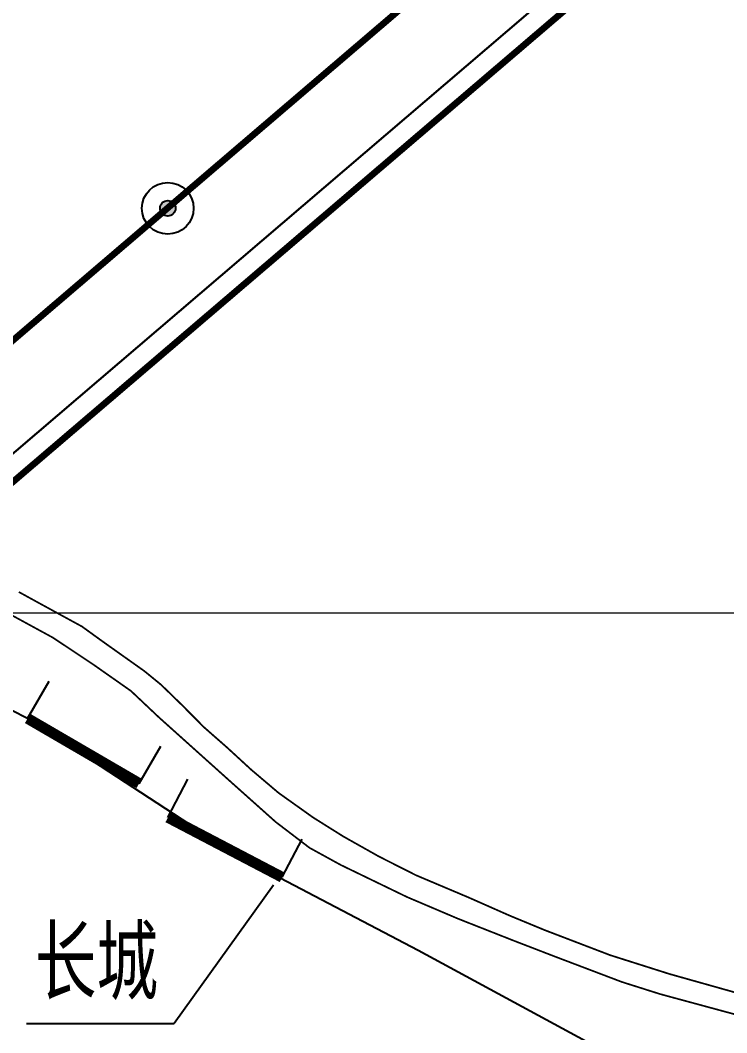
# Model space of a CAD drawing. Header units: millimetres. Extents: x 37412591 to 74834139, y 4258245 to 8527567.
# Drawn here: x 37413654.2 to 37413818.4, y 4261402.5 to 4261637.8 of the extents above; entities that cross this region are included whole.
import ezdxf

# ---------------------------------------------------------------- set-up
doc = ezdxf.new("R2010")
doc.units = ezdxf.units.MM
for name, color, linetype in [('BJ', 7, 'Continuous'), ('DLSS', 4, 'Continuous'), ('JJ', 2, 'Continuous'), ('MAPLAYER_5', 7, 'Continuous'), ('井田边界', 7, 'Continuous'), ('图层1', 7, 'Continuous')]:
    doc.layers.add(name, color=color, linetype=linetype)
doc.layers.add('保安煤柱线', color=1, linetype='线圈线（保安煤柱线） ----0-----0----0-----0----0-----0--', lineweight=30)
doc.styles.get("Standard").update_dxf_attribs({"font": 'simfang.ttf', "width": 0.6667})
doc.styles.add('样三', font='simfang.ttf', dxfattribs={"width": 0.7})
doc.linetypes.add('FENCELINE1', pattern='A,6.35,-2.54,[133,ltypeshp.shx,S=2.54,R=0,X=-2.54,Y=0],-2.54,25.4', length=36.83)
doc.linetypes.add('井田境界', pattern='A,10,-4,["+",Standard,S=4,R=0,X=-2,Y=-2],-4,10', length=28)
doc.linetypes.add('线圈线（保安煤柱线） ----0-----0----0-----0----0-----0--', pattern='A,14.5,-2,[133,ltypeshp.shx,S=0.5,R=0,X=0,Y=0],-3,25.4', length=44.9)

# ---------------------------------------------------------------- blocks, each defined once
blk = doc.blocks.new('gc316')
at = {"linetype": 'Continuous'}
h = blk.add_hatch(color=256, dxfattribs=at)
edge = h.paths.add_edge_path()
edge.add_arc((0, 0), 0.15, 0, 360)
for radius in [0.5, 0.15]:
    blk.add_circle((0, 0), radius, dxfattribs=at)
blk.add_point((0, 0), dxfattribs=at)
blk = doc.blocks.new('7')
at = {"layer": 'BJ'}
for p, q in [((-3, 0), (-3, 2)), ((3, 0), (3, 2))]:
    blk.add_line(p, q, dxfattribs=at)
at = {"layer": 'BJ', "const_width": 0.5}
blk.add_lwpolyline([(-3, 0), (3, 0)], dxfattribs=at)
blk = doc.blocks.new('*E40')
at = {"layer": '图层1', "lineweight": 15, "yscale": 5000.000000953673}
for p, xscale, rotation in [((171677, 2920097), 4999.999999774477, 329.7919955585161), ((204615, 2897687), 4999.999997504277, 332.3538896040781)]:
    blk.add_blockref('7', p, dxfattribs=dict(at, xscale=xscale, rotation=rotation))

msp = doc.modelspace()

# ---------------------------------------------------------------- linework, layer by layer
at = {"color": 1, "linetype": 'FENCELINE1', "lineweight": 30, "ltscale": 2}
msp.add_line((37415664.8, 4263256.88, 4911.4), (37412934.63, 4260923.63, 4911.4), dxfattribs=at)
at = {"linetype": 'ByBlock', "lineweight": 20}
msp.add_line((37416981.26, 4261500, 4910.12), (37412646.51, 4261500, 4910.12), dxfattribs=at)
at = {"color": 6, "linetype": 'Continuous'}
msp.add_line((37413713.12, 4261436.79, 4910.12), (37413689.99, 4261404.66, 4910.12), dxfattribs=at)
at = {"color": 6, "linetype": 'Continuous', "lineweight": -3}
msp.add_line((37413655.68, 4261404.66, 4910.12), (37413689.99, 4261404.66, 4910.12), dxfattribs=at)
at = {"color": 1, "lineweight": 100, "ltscale": 10, "elevation": 1295.67}
msp.add_lwpolyline([(37413633.92, 4261260.19), (37413509.14, 4261408.06), (37414990.14, 4262673.74), (37415123.6, 4262517.44), (37414883.13, 4262194.51), (37414963.55, 4262099.32), (37414980.5, 4261829.13), (37414834.97, 4261709.37), (37414754.59, 4261757.6), (37414557.63, 4261595.53), (37414091.19, 4261078.21), (37413948.29, 4261167.05), (37413786.59, 4261178.42), (37413633.92, 4261260.19)], dxfattribs=at)
at = {"layer": 'DLSS', "linetype": 'Continuous', "const_width": 0.4, "elevation": 3568.18}
msp.add_lwpolyline([(37413822.29, 4261406.26), (37413802.98, 4261411.49), (37413794.05, 4261414.32), (37413779.08, 4261420), (37413769.44, 4261423.71), (37413755.99, 4261429.01), (37413744.14, 4261434.05), (37413728.72, 4261441.51), (37413721.47, 4261445.49), (37413713.6, 4261451.5), (37413703.6, 4261460.43), (37413686.43, 4261475.84), (37413679.97, 4261481.94), (37413671.12, 4261488.15), (37413661.83, 4261494.33), (37413638.9, 4261506.82), (37413628.29, 4261512.39), (37413607.12, 4261522.32), (37413595.18, 4261528.5), (37413575.9, 4261537.7), (37413549.03, 4261549.95)], dxfattribs=at)
at = {"layer": 'DLSS', "linetype": 'Continuous', "elevation": 3568.18, "flags": 128}
for points in [[(37413829.01, 4261409.47, 0.4, 0.4, 0), (37413818.45, 4261412.42, 0.4, 0.4, 0), (37413805.17, 4261416.16, 0.4, 0.4, 0), (37413791.33, 4261420.55, 0.4, 0.4, 0), (37413776.15, 4261426.36, 0.4, 0.4, 0), (37413767.97, 4261429.74, 0.4, 0.4, 0), (37413758.4, 4261433.97, 0.4, 0.4, 0), (37413746.21, 4261439.12, 0.4, 0.4, 0), (37413737.57, 4261443.49, 0.4, 0.4, 0), (37413729.35, 4261448.11, 0.4, 0.4, 0), (37413722.31, 4261452.53, 0.4, 0.4, 0), (37413714.25, 4261458.27, 0.4, 0.4, 0), (37413707.92, 4261463.64, 0.4, 0.4, 0), (37413702.3, 4261468.8, 0.4, 0.4, 0), (37413696.89, 4261473.55, 0.4, 0.4, 0), (37413691.91, 4261478.58, 0.4, 0.4, 0), (37413686.95, 4261483.41, 0.4, 0.4, 0), (37413683.07, 4261486.57, 0.4, 0.4, 0), (37413673.31, 4261493.49, 0.4, 0.4, 0), (37413668.59, 4261496.91, 0.4, 0.4, 0), (37413658.98, 4261502.16, 0.4, 0.4, 0), (37413653.9, 4261504.95, 0.4, 0.4, 0)], [(37413829.02, 4261409.47, 0.4, 0.4, 0), (37413818.46, 4261412.42, 0.4, 0.4, 0), (37413805.18, 4261416.15, 0.4, 0.4, 0), (37413791.34, 4261420.54, 0.4, 0.4, 0), (37413776.15, 4261426.35, 0.4, 0.4, 0), (37413767.98, 4261429.73, 0.4, 0.4, 0), (37413758.41, 4261433.96, 0.4, 0.4, 0), (37413746.22, 4261439.11, 0.4, 0.4, 0), (37413737.58, 4261443.48, 0.4, 0.4, 0), (37413729.36, 4261448.11, 0.4, 0.4, 0), (37413722.32, 4261452.52, 0.4, 0.4, 0), (37413714.26, 4261458.27, 0.4, 0.4, 0), (37413707.93, 4261463.63, 0.4, 0.4, 0), (37413702.31, 4261468.8, 0.4, 0.4, 0), (37413696.9, 4261473.55, 0.4, 0.4, 0), (37413691.92, 4261478.58, 0.4, 0.4, 0), (37413686.95, 4261483.4, 0.4, 0.4, 0), (37413683.08, 4261486.56, 0.4, 0.4, 0), (37413673.32, 4261493.49, 0.4, 0.4, 0), (37413668.6, 4261496.91, 0.4, 0.4, 0), (37413658.98, 4261502.16, 0.4, 0.4, 0), (37413653.91, 4261504.94, 0.4, 0.4, 0)]]:
    msp.add_lwpolyline(points, format="xyseb", dxfattribs=at)
at = {"layer": 'MAPLAYER_5', "color": 2}
for p, q in [((37413655.96, 4261475.55, 4910.12), (37413621.5, 4261493.05, 4910.12)), ((37413705.07, 4261443.49, 4910.12), (37413655.96, 4261475.55, 4910.12)), ((37413746.75, 4261421.62, 4910.12), (37413705.07, 4261443.49, 4910.12)), ((37413789.47, 4261398.49, 4910.12), (37413746.75, 4261421.62, 4910.12))]:
    msp.add_line(p, q, dxfattribs=at)
at = {"layer": '井田边界', "color": 0, "linetype": '井田境界', "lineweight": 100, "ltscale": 5}
msp.add_lwpolyline([(37416043.52, 4261183.92), (37416053.51, 4260479.91), (37416104.51, 4259255.91), (37415890.51, 4258908.9), (37415461.5, 4258704.9), (37414915.5, 4258547.9), (37412906.49, 4260925.93), (37415678.53, 4263294.94)], close=True, dxfattribs=at)
at = {"layer": '保安煤柱线', "color": 1, "linetype": 'FENCELINE1', "lineweight": 30, "ltscale": 2}
msp.add_line((37415664.8, 4263256.88, 4911.4), (37412934.63, 4260923.63, 4911.4), dxfattribs=at)

# ---------------------------------------------------------------- block references
at = {"lineweight": -3, "ltscale": 2, "xscale": 0.0010000020265579, "yscale": 0.0010000020265579, "zscale": 0.0010000020265579}
msp.add_blockref('*E40', (37413497.24, 4258547.9, 4910.12), dxfattribs=at)
at = {"layer": 'JJ', "color": 2, "linetype": 'Continuous', "xscale": 12, "yscale": 12, "zscale": 5}
msp.add_blockref('gc316', (37413688.52, 4261594.11, 6255.11), dxfattribs=at)

# ---------------------------------------------------------------- texts
at = {"ltscale": 10, "style": '样三', "width": 0.700004}
msp.add_text('长城', height=15, dxfattribs=at).set_placement((37413657.63, 4261411.77, 4910.12))

doc.saveas('drawing.dxf')
